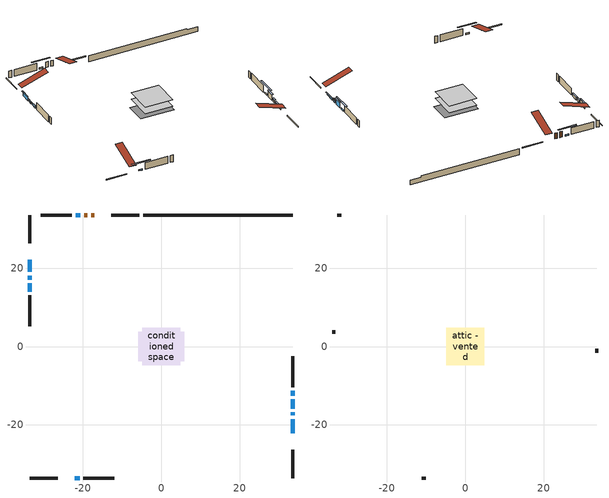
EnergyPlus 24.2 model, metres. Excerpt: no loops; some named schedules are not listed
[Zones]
conditioned space
 floor adiabatic (AdiabaticFloorConstruction): -4.79,-4.79 -4.79,4.79 4.79,4.79 4.79,-4.79 z0.61
 floor foundation (Slab1 construction): -5.84,-3.71 -5.84,3.71 5.84,3.71 5.84,-3.71 z-1.52
 wall outside (RimJoist1 construction): -5.58,33.55 -12.75,33.55 / -33.55,-33.55 -26.39,-33.55 / -33.55,33.55 -33.55,26.39 / 33.55,-33.55 33.55,-26.39 z0.61:0.91
 wall outside (AdiabaticWallConstruction 1): -17.06,33.55 -17.92,33.55 / -18.85,33.55 -19.71,33.55 z0.61:2.64
 wall outside (AdiabaticWallConstruction): 33.55,-22.07 33.55,-18.52 z0.61:1.27; -22.07,-33.55 -20.85,-33.55 / 33.55,-12.53 33.55,-11.31 / -20.63,33.55 -21.86,33.55 z0.61:1.12; 33.55,-17.59 33.55,-16.83 z0.61:1.58; 33.55,-15.9 33.55,-13.46 z0.61:2.64; -33.55,22.07 -33.55,19.02 z0.61:2.13; -33.55,18.1 -33.55,17.03 z0.61:1.43; -33.55,16.1 -33.55,13.96 z0.61:1.37
 wall outside (Wall1 construction): -22.78,33.55 -30.69,33.55 / -19.92,-33.55 -12.02,-33.55 / -33.55,13.04 -33.55,5.13 / 33.55,-10.38 33.55,-2.48 z0.61:3.05
 wall foundation (FoundationWall1 construction): -4.65,33.55,-1.52 -4.65,33.55,0.61 29.73,33.55,0.61 29.73,33.55,0.12 33.55,33.55,0.12 33.55,33.55,-1.52
 window (WindowConstruction): 33.55,-22.07 33.55,-18.52 z0.61:1.27
 window (WindowConstruction 8): -22.07,-33.55 -20.85,-33.55 z0.61:1.12
 window (WindowConstruction 1): 33.55,-17.59 33.55,-16.83 z0.61:1.58
 window (WindowConstruction 2): 33.55,-15.9 33.55,-13.46 z0.61:2.64
 window (WindowConstruction 3): -33.55,22.07 -33.55,19.02 z0.61:2.13
 window (WindowConstruction 4): -33.55,18.09 -33.55,17.03 z0.61:1.42
 window (WindowConstruction 5): -33.55,16.1 -33.55,13.97 z0.61:1.37
 window (WindowConstruction 6): 33.55,-12.53 33.55,-11.31 z0.61:1.12
 window (WindowConstruction 7): -20.63,33.55 -21.85,33.55 z0.61:1.12
 door (Door): -17.06,33.55 -17.92,33.55 z0.61:2.64
 door (Door 1): -18.85,33.55 -19.71,33.55 z0.61:2.64
 ceiling adiabatic (AdiabaticFloorConstruction): 4.79,-4.79 4.79,4.79 -4.79,4.79 -4.79,-4.79 z0.61
attic - vented
 floor to conditioned space (Floor1 construction Reversed): -4.78,-4.78 -4.78,4.78 4.78,4.78 4.78,-4.78 z3.05
 wall outside (Wall2 construction): -31.61,33.55 -32.62,33.55 / -11.09,-33.55 -10.09,-33.55 / -33.55,4.21 -33.55,3.2 / 33.55,-1.55 33.55,-0.55 z0.61:3.05
 roof outside (Roof1 construction): -16.13,33.55,3.05 -16.13,24.23,6.16 -13.68,24.23,6.16 -13.68,33.55,3.05; -23,-33.55,3.05 -23,-24.23,6.16 -25.46,-24.23,6.16 -25.46,-33.55,3.05; -33.55,23,3.05 -24.23,23,6.16 -24.23,25.46,6.16 -33.55,25.46,3.05; 33.55,-23,3.05 24.23,-23,6.16 24.23,-25.46,6.16 33.55,-25.46,3.05
shading: 33.55,-18.32 33.55,-22.27 33.96,-22.27 33.96,-18.32 z1.47; -18.21,-33.55 -24.71,-33.55 -24.71,-33.96 -18.21,-33.96 z3.76; 33.55,-16.63 33.55,-17.79 33.96,-17.79 33.96,-16.63 z1.78; 33.55,-13.26 33.55,-16.1 33.96,-16.1 33.96,-13.26 z2.84; -33.55,18.82 -33.55,22.27 -33.96,22.27 -33.96,18.82 z2.34; -33.55,16.83 -33.55,18.3 -33.96,18.3 -33.96,16.83 z1.62; -33.55,13.76 -33.55,16.3 -33.96,16.3 -33.96,13.76 z1.57; 33.55,-8.67 33.55,-15.17 33.96,-15.17 33.96,-8.67 z3.76; -24.49,33.55 -18,33.55 -18,33.96 -24.49,33.96 z3.76
[Building]
Building 1: Terrain=Suburbs
[Site:Location]
Edmonton Intl AP_AB: Latitude {deg}=53.31; Longitude {deg}=-113.58; Time Zone {hr}=-7; Elevation {m}=723; Keep Site Location Information=Yes
[Site:GroundTemperature:Shallow]
-1.56185, -3.61833, -3.78302, -2.80711, 1.11059, 5.01004, 8.39065, 10.5322, 10.7141, 8.97234, 5.67794, 1.89811
[Site:WaterMainsTemperature]
Calculation Method=Schedule; Temperature Schedule=mains temperature schedule
[Material] Roughness=Rough; Thermal Absorptance=0.9
Name | Thickness {m} | Conductivity {W/m-K} | Density {kg/m3} | Specific Heat {J/kg-K} | Solar Absorptance | Visible Absorptance
asphalt or fiberglass shingles | 0.00635 | 0.162714 | 1121.4 | 1465.45 | 0.4 | 0.4
ceiling loosefill ins | 0.169333 | 0.0480833 | 16.02 | 1046.75 | 0.7 | 0.7
ceiling stud and cavity | 0.1397 | 0.167377 | 65.682 | 1177.47 | 0.7 | 0.7
concrete 4.0 in. | 0.1016 | 1.803125 | 2242.8 | 837.4 | 0.7 | 0.7
concrete 8.0 in. | 0.2032 | 1.803125 | 2242.8 | 837.4 | 0.7 | 0.7
door material | 0.04445 | 0.188738 | 512.64 | 1214.23 | 0.7 | 0.7
door material 1 | 0.04445 | 0.327969 | 512.64 | 1214.23 | 0.7 | 0.7
exterior vertical ins | 0.0202392 | 0.029427 | 32.04 | 1214.23 | 0.7 | 0.7
floor covering | 0.0127 | 0.0433444 | 54.468 | 1339.84 | 0.6 | 0.6
floor rigid ins; wall rigid ins | 0.512978 | 0.029427 | 32.04 | 1214.23 | 0.7 | 0.7
floor stud and cavity | 0.1397 | 1.75129 | 37.0049 | 1207.88 | 0.7 | 0.7
furniture material conditioned space 1 | 0.1524 | 0.115458 | 640.8 | 1214.23 | 0.6 | 0.6
gypsum board | 0.0127 | 0.160291 | 801 | 837.4 | 0.6 | 0.6
gypsum board 1 | 0.0127 | 0.160291 | 801 | 837.4 | 0.7 | 0.7
osb sheathing 0.5 in. | 0.0127 | 0.115458 | 512.64 | 1214.23 | 0.7 | 0.7
osb sheathing 0.75 in. | 0.01905 | 0.115458 | 512.64 | 1214.23 | 0.7 | 0.7
osb sheathing 2.0 in. | 0.0508 | 0.115458 | 512.64 | 1214.23 | 0.7 | 0.7
rim joist stud and cavity | 0.0508 | 0.0314757 | 125.044 | 1163.47 | 0.6 | 0.6
wall stud and cavity | 0.1397 | 0.100302 | 139.0536 | 1170.24 | 0.7 | 0.7
wall stud and cavity 1 | 0.0889 | 6.1454 | 50.32683 | 1063.81 | 0.6 | 0.6
wall stud and cavity 2 | 0.0889 | 0.380278 | 52.3479 | 1209.89 | 0.7 | 0.7
wall stud and cavity 3 | 0.0889 | 0.391764 | 83.0341 | 1211.67 | 0.7 | 0.7
wood siding | 0.0254 | 0.102417 | 544.68 | 1172.36 | 0.4 | 0.4
wood siding 1 | 0.00254 | 0.102417 | 544.68 | 1172.36 | 0.4 | 0.4
wood siding 2; wood siding 3; wood siding 4 | 0.0254 | 0.102417 | 544.68 | 1172.36 | 0.7 | 0.7
[WindowMaterial:SimpleGlazingSystem]
Name | U-Factor {W/m2-K} | Solar Heat Gain Coefficient
WindowMaterial | 2.10994 | 0.42
WindowMaterial 1 | 3.02581 | 0.5
WindowMaterial 2 | 2.95483 | 0.62
WindowMaterial 3 | 1.91292 | 0.46
WindowMaterial 4 | 3.01388 | 0.52
WindowMaterial 5 | 2.05941 | 0.43
WindowMaterial 6 | 3.032052 | 0.47
[Construction]
AdiabaticFloorConstruction: floor stud and cavity, floor rigid ins, osb sheathing 0.75 in., floor covering
AdiabaticWallConstruction: wood siding 3, wall rigid ins, wall stud and cavity 2, gypsum board
AdiabaticWallConstruction 1: wood siding 4, wall rigid ins, wall stud and cavity 2, gypsum board
Door: door material
Door 1: door material 1
Floor1 construction Reversed: gypsum board, ceiling stud and cavity, ceiling loosefill ins
FoundationWall1 construction: concrete 8.0 in., gypsum board 1
furniture construction conditioned space 1: furniture material conditioned space 1
PartitionWallConstruction: gypsum board, wall stud and cavity 3, gypsum board
RimJoist1 construction: wood siding 2, osb sheathing 2.0 in., rim joist stud and cavity
Roof1 construction: asphalt or fiberglass shingles
Slab1 construction: concrete 4.0 in.
Wall1 construction: wood siding, osb sheathing 0.5 in., wall stud and cavity, gypsum board
Wall2 construction: wood siding 1, wall stud and cavity 1
WindowConstruction: WindowMaterial
WindowConstruction 1: WindowMaterial 1
WindowConstruction 2: WindowMaterial 2
WindowConstruction 3: WindowMaterial 3
WindowConstruction 4: WindowMaterial 4
WindowConstruction 5: WindowMaterial 5
WindowConstruction 6; WindowConstruction 7; WindowConstruction 8: WindowMaterial 6
[Zone] Multiplier=1; Part of Total Floor Area=Yes
Name | Volume {m3}
attic - vented | 46.1826
conditioned space | 428.1
[Space]
Name | Zone | Volume {m3}
attic - vented 1 | attic - vented | 46.1826
conditioned space 1 | conditioned space | 428.1
[ZoneInfiltration:EffectiveLeakageArea]
infil attic - vented 1: Zone or Space=attic - vented 1; Schedule=Always On Discrete; Effective Air Leakage Area {cm2}=3185.04; Stack Coefficient=0.000385605; Wind Coefficient=1.32676e-05
[ZoneMixing]
whole house fan mix: Zone or Space=attic - vented; Schedule=Always On Continuous; Design Flow Rate Calculation Method=Flow/Zone; Design Flow Rate {m3/s}=0; Source Zone or Space=conditioned space
[SurfaceProperty:ExposedFoundationPerimeter]
Slab1: Exposed Perimeter Calculation Method=TotalExposedPerimeter; Total Exposed Perimeter {m}=38.203
[InternalMass] Zone or ZoneList=conditioned space; Space or SpaceList=conditioned space 1
Name | Construction | Surface Area {m2}
furniture mass conditioned space 1 | furniture construction conditioned space 1 | 71.3198
partition wall mass | PartitionWallConstruction | 178.3
[Lights]
interior lighting: Zone or ZoneList or Space or SpaceList=conditioned space 1; Schedule=interior lighting schedule; Design Level Calculation Method=LightingLevel; Lighting Level {W}=343.2; Return Air Fraction=0; Fraction Radiant=0.6; Fraction Visible=0.2; Fraction Replaceable=1
[People]
occupants: Zone or ZoneList or Space or SpaceList=conditioned space 1; Number of People Schedule=occupants schedule; Number of People Calculation Method=People; Number of People=3; Fraction Radiant=0.314171; Sensible Heat Fraction=0.56303; Activity Level Schedule=occupants activity schedule; Carbon Dioxide Generation Rate {m3/s-W}=0; Enable ASHRAE 55 Comfort Warnings=No; Mean Radiant Temperature Calculation Type=EnclosureAveraged
[ElectricEquipment] Zone or ZoneList or Space or SpaceList=conditioned space 1; Design Level Calculation Method=EquipmentLevel
Name | Schedule | Design Level {W} | Fraction Latent | Fraction Radiant | Fraction Lost
clothes dryer | clothes dryer schedule | 140.772 | 0.015 | 0.081 | 0.85
clothes washer | clothes washer schedule | 32.1985 | 0.03 | 0.162 | 0.7
cooking range | cooking range schedule | 215.147 | 0.08 | 0.432 | 0.2
dishwasher | dishwasher schedule | 66.8632 | 0.3 | 0.18 | 0.4
fridge | fridge schedule | 72.9452 | 0 | 0.6 | 0
mech vent bath fan 0 | mech vent bath fan 0 schedule | 50.2 | 0 | 0 | 1
mech vent house fan | mech vent house fan schedule | 0 | 0 | 0 | 1
mech vent house fan cfis | mech vent house fan cfis schedule | 0 | 0 | 0 | 0
mech vent range fan 0 | mech vent range fan 0 schedule | 57 | 0 | 0 | 1
misc plug loads | misc plug loads schedule | 494.7 | 0.045 | 0.513 | 0.1
whole house fan | Always On Discrete | 0 | 0 | 0 | 1
[OtherEquipment] Zone or ZoneList or Space or SpaceList=conditioned space 1; Design Level Calculation Method=EquipmentLevel
Name | Fuel Type | Schedule | Design Level {W} | Fraction Latent | Fraction Radiant | Fraction Lost
clothes dryer 1 | Electricity | clothes dryer schedule | 0 | 0.015 | 0.081 | 0.85
cooking range 1 | Electricity | cooking range schedule | 0 | 0.08 | 0.432 | 0.2
general water use latent | None | general water use schedule | 62.594 | 1 | 0 | 0
general water use sensible | None | general water use schedule | -61.6891 | 0 | 0.6 | 0
mech vent house fan latent load | None | Always On Discrete | 0 | 1 | 0 | 0
mech vent house fan sensible load | None | Always On Discrete | 0 | 0 | 0 | 0
water heater energy adjustment1 | NaturalGas | Always On Discrete | 0.01 | 0 | 0 | 1
[ZoneInfiltration:DesignFlowRate] Zone or ZoneList or Space or SpaceList=conditioned space 1; Schedule=Always On Discrete; Design Flow Rate Calculation Method=Flow/Zone; Design Flow Rate {m3/s}=0
infil flow; natural vent flow; whole house fan flow
[AvailabilityManager:Scheduled]
furnace airloop Availability Manager: Schedule=Always On Discrete
[Foundation:Kiva]
Foundation Kiva 1: Initial Indoor Air Temperature {C}=18; Wall Height Above Grade {m}=0.609996; Wall Depth Below Slab {m}=0.2032; Custom Block Material Name 1=exterior vertical ins; Custom Block Depth 1 {m}=2.13; Custom Block X Position 1 {m}=0.2159; Custom Block Z Position 1 {m}=0
[Foundation:Kiva:Settings]
Soil Conductivity {W/m-K}=0.849921; Soil Density {kg/m3}=1842.3; Soil Specific Heat {J/kg-K}=418.7; Ground Solar Absorptivity=0.9; Ground Thermal Absorptivity=0.9; Ground Surface Roughness {m}=0.03; Far-Field Width {m}=40; Deep-Ground Boundary Condition=ZeroFlux; Deep-Ground Depth {m}=40; Minimum Cell Dimension {m}=0.2; Maximum Cell Growth Coefficient=3; Simulation Timestep=Timestep
[Exterior:Lights]
exterior lighting: Schedule=exterior lighting schedule; Design Level {W}=75.6
[EnergyManagementSystem:GlobalVariable]
furnace_airloop_Fan_RTF
infil_program_Qfan
infil_program_Qinf
natural_vent_program_Qnv
natural_vent_program_Qwhf
[EnergyManagementSystem:Sensor]
Name | Output:Variable or Output:Meter Index Key | Output:Variable or Output:Meter
airflow_gain | infil flow | Infiltration Sensible Heat Gain Energy
airflow_gain_1 | natural vent flow | Infiltration Sensible Heat Gain Energy
airflow_gain_2 | whole house fan flow | Infiltration Sensible Heat Gain Energy
airflow_loss | infil flow | Infiltration Sensible Heat Loss Energy
airflow_loss_1 | natural vent flow | Infiltration Sensible Heat Loss Energy
airflow_loss_2 | whole house fan flow | Infiltration Sensible Heat Loss Energy
clg_load_cond |  | Cooling:EnergyTransfer:Zone:CONDITIONED SPACE
clg_sp_s; clg_sp_s_1 | cooling setpoint | Schedule Value
clothes_dryer_exhaust_0_sch_s | clothes dryer exhaust 0 schedule | Schedule Value
cool_season | cooling season schedule | Schedule Value
htg_load_cond |  | Heating:EnergyTransfer:Zone:CONDITIONED SPACE
htg_sp_s; htg_sp_s_1 | heating setpoint | Schedule Value
ig_ee_conv | clothes dryer | Electric Equipment Convective Heating Energy
ig_ee_conv_2 | cooking range | Electric Equipment Convective Heating Energy
ig_ee_conv_4 | fridge | Electric Equipment Convective Heating Energy
ig_ee_conv_5 | misc plug loads | Electric Equipment Convective Heating Energy
ig_ee_conv_6 | whole house fan | Electric Equipment Convective Heating Energy
ig_ee_rad | clothes dryer | Electric Equipment Radiant Heating Energy
ig_ee_rad_2 | cooking range | Electric Equipment Radiant Heating Energy
ig_ee_rad_4 | fridge | Electric Equipment Radiant Heating Energy
ig_ee_rad_5 | misc plug loads | Electric Equipment Radiant Heating Energy
ig_ee_rad_6 | whole house fan | Electric Equipment Radiant Heating Energy
ig_lgt_conv | interior lighting | Lights Convective Heating Energy
ig_lgt_rad | interior lighting | Lights Radiant Heating Energy
ig_lgt_vis | interior lighting | Lights Visible Radiation Heating Energy
ig_oe_conv | clothes dryer 1 | Other Equipment Convective Heating Energy
ig_oe_conv_1 | cooking range 1 | Other Equipment Convective Heating Energy
ig_oe_conv_2 | general water use latent | Other Equipment Convective Heating Energy
ig_oe_conv_3 | general water use sensible | Other Equipment Convective Heating Energy
ig_oe_conv_4 | water heater energy adjustment1 | Other Equipment Convective Heating Energy
ig_oe_rad | clothes dryer 1 | Other Equipment Radiant Heating Energy
ig_oe_rad_1 | cooking range 1 | Other Equipment Radiant Heating Energy
ig_oe_rad_2 | general water use latent | Other Equipment Radiant Heating Energy
ig_oe_rad_3 | general water use sensible | Other Equipment Radiant Heating Energy
ig_oe_rad_4 | water heater energy adjustment1 | Other Equipment Radiant Heating Energy
ig_ppl_conv | occupants | People Convective Heating Energy
ig_ppl_rad | occupants | People Radiant Heating Energy
im_conv | furniture mass conditioned space 1 | Surface Inside Face Convection Heat Gain Energy
im_conv_1 | partition wall mass | Surface Inside Face Convection Heat Gain Energy
im_ig | furniture mass conditioned space 1 | Surface Inside Face Internal Gains Radiation Heat Gain Energy
im_ig_1 | partition wall mass | Surface Inside Face Internal Gains Radiation Heat Gain Energy
im_lgt | furniture mass conditioned space 1 | Surface Inside Face Lights Radiation Heat Gain Energy
im_lgt_1 | partition wall mass | Surface Inside Face Lights Radiation Heat Gain Energy
im_sol | furniture mass conditioned space 1 | Surface Inside Face Solar Radiation Heat Gain Energy
im_sol_1 | partition wall mass | Surface Inside Face Solar Radiation Heat Gain Energy
im_surf | furniture mass conditioned space 1 | Surface Inside Face Net Surface Thermal Radiation Heat Gain Energy
im_surf_1 | partition wall mass | Surface Inside Face Net Surface Thermal Radiation Heat Gain Energy
mech_vent_bath_fan_0_sch_s | mech vent bath fan 0 schedule | Schedule Value
mech_vent_range_fan_0_sch_s | mech vent range fan 0 schedule | Schedule Value
mv_conv | mech vent bath fan 0 | Electric Equipment Convective Heating Energy
mv_conv_1 | mech vent house fan | Electric Equipment Convective Heating Energy
mv_conv_2 | mech vent house fan cfis | Electric Equipment Convective Heating Energy
mv_conv_3 | mech vent range fan 0 | Electric Equipment Convective Heating Energy
mv_conv_4 | mech vent house fan latent load | Other Equipment Convective Heating Energy
mv_conv_5 | mech vent house fan sensible load | Other Equipment Convective Heating Energy
mv_rad | mech vent bath fan 0 | Electric Equipment Radiant Heating Energy
mv_rad_1 | mech vent house fan | Electric Equipment Radiant Heating Energy
mv_rad_2 | mech vent house fan cfis | Electric Equipment Radiant Heating Energy
mv_rad_3 | mech vent range fan 0 | Electric Equipment Radiant Heating Energy
mv_rad_4 | mech vent house fan latent load | Other Equipment Radiant Heating Energy
mv_rad_5 | mech vent house fan sensible load | Other Equipment Radiant Heating Energy
natural_vent_s | natural vent schedule | Schedule Value
out_pb_s |  | Site Outdoor Air Barometric Pressure
out_wt_s |  | Site Outdoor Air Humidity Ratio
site_vw_s |  | Site Wind Speed
ss_back_out | Window1 | Surface Window Shortwave from Zone Back Out Window Heat Transfer Rate
ss_back_out_1 | Window10 | Surface Window Shortwave from Zone Back Out Window Heat Transfer Rate
ss_back_out_2 | Window3 | Surface Window Shortwave from Zone Back Out Window Heat Transfer Rate
ss_back_out_3 | Window4 | Surface Window Shortwave from Zone Back Out Window Heat Transfer Rate
ss_back_out_4 | Window5 | Surface Window Shortwave from Zone Back Out Window Heat Transfer Rate
ss_back_out_5 | Window6 | Surface Window Shortwave from Zone Back Out Window Heat Transfer Rate
ss_back_out_6 | Window7 | Surface Window Shortwave from Zone Back Out Window Heat Transfer Rate
ss_back_out_7 | Window8 | Surface Window Shortwave from Zone Back Out Window Heat Transfer Rate
ss_back_out_8 | Window9 | Surface Window Shortwave from Zone Back Out Window Heat Transfer Rate
ss_conv | Door1 | Surface Inside Face Convection Heat Gain Energy
ss_conv_1 | Door2 | Surface Inside Face Convection Heat Gain Energy
ss_conv_10 | Window9 | Surface Inside Face Convection Heat Gain Energy
ss_conv_2 | Window1 | Surface Inside Face Convection Heat Gain Energy
ss_conv_3 | Window10 | Surface Inside Face Convection Heat Gain Energy
ss_conv_4 | Window3 | Surface Inside Face Convection Heat Gain Energy
ss_conv_5 | Window4 | Surface Inside Face Convection Heat Gain Energy
ss_conv_6 | Window5 | Surface Inside Face Convection Heat Gain Energy
ss_conv_7 | Window6 | Surface Inside Face Convection Heat Gain Energy
ss_conv_8 | Window7 | Surface Inside Face Convection Heat Gain Energy
ss_conv_9 | Window8 | Surface Inside Face Convection Heat Gain Energy
ss_ig | Door1 | Surface Inside Face Internal Gains Radiation Heat Gain Energy
ss_ig_1 | Door2 | Surface Inside Face Internal Gains Radiation Heat Gain Energy
ss_ig_10 | Window9 | Surface Inside Face Internal Gains Radiation Heat Gain Energy
ss_ig_2 | Window1 | Surface Inside Face Internal Gains Radiation Heat Gain Energy
ss_ig_3 | Window10 | Surface Inside Face Internal Gains Radiation Heat Gain Energy
ss_ig_4 | Window3 | Surface Inside Face Internal Gains Radiation Heat Gain Energy
ss_ig_5 | Window4 | Surface Inside Face Internal Gains Radiation Heat Gain Energy
ss_ig_6 | Window5 | Surface Inside Face Internal Gains Radiation Heat Gain Energy
ss_ig_7 | Window6 | Surface Inside Face Internal Gains Radiation Heat Gain Energy
ss_ig_8 | Window7 | Surface Inside Face Internal Gains Radiation Heat Gain Energy
ss_ig_9 | Window8 | Surface Inside Face Internal Gains Radiation Heat Gain Energy
ss_lgt | Door1 | Surface Inside Face Lights Radiation Heat Gain Energy
ss_lgt_1 | Door2 | Surface Inside Face Lights Radiation Heat Gain Energy
ss_sol | Door1 | Surface Inside Face Solar Radiation Heat Gain Energy
ss_sol_1 | Door2 | Surface Inside Face Solar Radiation Heat Gain Energy
ss_surf | Door1 | Surface Inside Face Net Surface Thermal Radiation Heat Gain Energy
ss_surf_1 | Door2 | Surface Inside Face Net Surface Thermal Radiation Heat Gain Energy
ss_surf_10 | Window9 | Surface Inside Face Net Surface Thermal Radiation Heat Gain Energy
ss_surf_2 | Window1 | Surface Inside Face Net Surface Thermal Radiation Heat Gain Energy
ss_surf_3 | Window10 | Surface Inside Face Net Surface Thermal Radiation Heat Gain Energy
ss_surf_4 | Window3 | Surface Inside Face Net Surface Thermal Radiation Heat Gain Energy
ss_surf_5 | Window4 | Surface Inside Face Net Surface Thermal Radiation Heat Gain Energy
ss_surf_6 | Window5 | Surface Inside Face Net Surface Thermal Radiation Heat Gain Energy
ss_surf_7 | Window6 | Surface Inside Face Net Surface Thermal Radiation Heat Gain Energy
ss_surf_8 | Window7 | Surface Inside Face Net Surface Thermal Radiation Heat Gain Energy
ss_surf_9 | Window8 | Surface Inside Face Net Surface Thermal Radiation Heat Gain Energy
ss_trans_in | Window1 | Surface Window Transmitted Solar Radiation Rate
ss_trans_in_1 | Window10 | Surface Window Transmitted Solar Radiation Rate
ss_trans_in_2 | Window3 | Surface Window Transmitted Solar Radiation Rate
ss_trans_in_3 | Window4 | Surface Window Transmitted Solar Radiation Rate
ss_trans_in_4 | Window5 | Surface Window Transmitted Solar Radiation Rate
ss_trans_in_5 | Window6 | Surface Window Transmitted Solar Radiation Rate
ss_trans_in_6 | Window7 | Surface Window Transmitted Solar Radiation Rate
ss_trans_in_7 | Window8 | Surface Window Transmitted Solar Radiation Rate
ss_trans_in_8 | Window9 | Surface Window Transmitted Solar Radiation Rate
ss_trans_out | Window1 | Surface Inside Face Initial Transmitted Diffuse Transmitted Out Window Solar Radiation Rate
ss_trans_out_1 | Window10 | Surface Inside Face Initial Transmitted Diffuse Transmitted Out Window Solar Radiation Rate
ss_trans_out_2 | Window3 | Surface Inside Face Initial Transmitted Diffuse Transmitted Out Window Solar Radiation Rate
ss_trans_out_3 | Window4 | Surface Inside Face Initial Transmitted Diffuse Transmitted Out Window Solar Radiation Rate
ss_trans_out_4 | Window5 | Surface Inside Face Initial Transmitted Diffuse Transmitted Out Window Solar Radiation Rate
ss_trans_out_5 | Window6 | Surface Inside Face Initial Transmitted Diffuse Transmitted Out Window Solar Radiation Rate
ss_trans_out_6 | Window7 | Surface Inside Face Initial Transmitted Diffuse Transmitted Out Window Solar Radiation Rate
ss_trans_out_7 | Window8 | Surface Inside Face Initial Transmitted Diffuse Transmitted Out Window Solar Radiation Rate
ss_trans_out_8 | Window9 | Surface Inside Face Initial Transmitted Diffuse Transmitted Out Window Solar Radiation Rate
s_conv | Floor1 | Surface Inside Face Convection Heat Gain Energy
s_conv_1 | FoundationWall1 | Surface Inside Face Convection Heat Gain Energy
s_conv_10 | Wall1:180 | Surface Inside Face Convection Heat Gain Energy
s_conv_11 | Wall1:270 | Surface Inside Face Convection Heat Gain Energy
s_conv_12 | Wall1:90 | Surface Inside Face Convection Heat Gain Energy
s_conv_2 | inferred conditioned ceiling | Surface Inside Face Convection Heat Gain Energy
s_conv_3 | inferred conditioned floor | Surface Inside Face Convection Heat Gain Energy
s_conv_4 | RimJoist1:0 | Surface Inside Face Convection Heat Gain Energy
s_conv_5 | RimJoist1:180 | Surface Inside Face Convection Heat Gain Energy
s_conv_6 | RimJoist1:270 | Surface Inside Face Convection Heat Gain Energy
s_conv_7 | RimJoist1:90 | Surface Inside Face Convection Heat Gain Energy
s_conv_8 | Slab1 | Surface Inside Face Convection Heat Gain Energy
s_conv_9 | Wall1:0 | Surface Inside Face Convection Heat Gain Energy
s_ig | Floor1 | Surface Inside Face Internal Gains Radiation Heat Gain Energy
s_ig_1 | FoundationWall1 | Surface Inside Face Internal Gains Radiation Heat Gain Energy
s_ig_10 | Wall1:180 | Surface Inside Face Internal Gains Radiation Heat Gain Energy
s_ig_11 | Wall1:270 | Surface Inside Face Internal Gains Radiation Heat Gain Energy
s_ig_12 | Wall1:90 | Surface Inside Face Internal Gains Radiation Heat Gain Energy
s_ig_2 | inferred conditioned ceiling | Surface Inside Face Internal Gains Radiation Heat Gain Energy
s_ig_3 | inferred conditioned floor | Surface Inside Face Internal Gains Radiation Heat Gain Energy
s_ig_4 | RimJoist1:0 | Surface Inside Face Internal Gains Radiation Heat Gain Energy
s_ig_5 | RimJoist1:180 | Surface Inside Face Internal Gains Radiation Heat Gain Energy
s_ig_6 | RimJoist1:270 | Surface Inside Face Internal Gains Radiation Heat Gain Energy
s_ig_7 | RimJoist1:90 | Surface Inside Face Internal Gains Radiation Heat Gain Energy
s_ig_8 | Slab1 | Surface Inside Face Internal Gains Radiation Heat Gain Energy
s_ig_9 | Wall1:0 | Surface Inside Face Internal Gains Radiation Heat Gain Energy
s_lgt | Floor1 | Surface Inside Face Lights Radiation Heat Gain Energy
s_lgt_1 | FoundationWall1 | Surface Inside Face Lights Radiation Heat Gain Energy
s_lgt_10 | Wall1:180 | Surface Inside Face Lights Radiation Heat Gain Energy
s_lgt_11 | Wall1:270 | Surface Inside Face Lights Radiation Heat Gain Energy
s_lgt_12 | Wall1:90 | Surface Inside Face Lights Radiation Heat Gain Energy
s_lgt_2 | inferred conditioned ceiling | Surface Inside Face Lights Radiation Heat Gain Energy
s_lgt_3 | inferred conditioned floor | Surface Inside Face Lights Radiation Heat Gain Energy
s_lgt_4 | RimJoist1:0 | Surface Inside Face Lights Radiation Heat Gain Energy
s_lgt_5 | RimJoist1:180 | Surface Inside Face Lights Radiation Heat Gain Energy
s_lgt_6 | RimJoist1:270 | Surface Inside Face Lights Radiation Heat Gain Energy
s_lgt_7 | RimJoist1:90 | Surface Inside Face Lights Radiation Heat Gain Energy
s_lgt_8 | Slab1 | Surface Inside Face Lights Radiation Heat Gain Energy
s_lgt_9 | Wall1:0 | Surface Inside Face Lights Radiation Heat Gain Energy
s_sol | Floor1 | Surface Inside Face Solar Radiation Heat Gain Energy
s_sol_1 | FoundationWall1 | Surface Inside Face Solar Radiation Heat Gain Energy
s_sol_10 | Wall1:180 | Surface Inside Face Solar Radiation Heat Gain Energy
